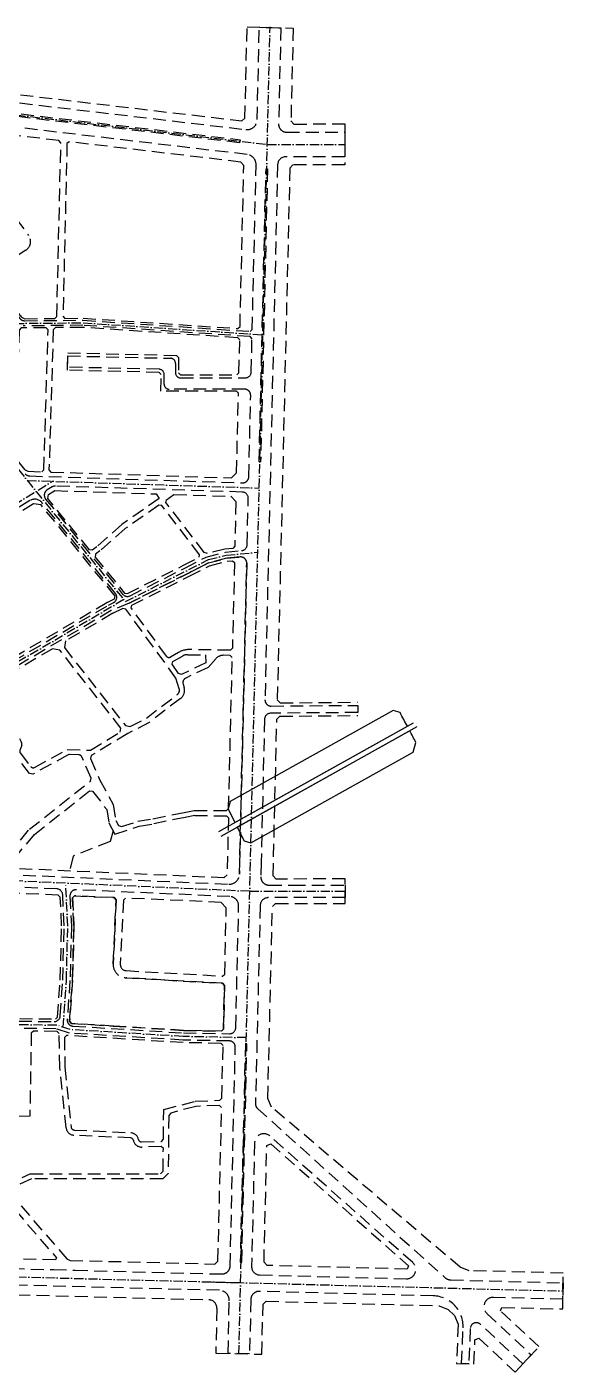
# Model space of a CAD drawing. Header units: metres. Extents: x 566631 to 571358, y 2062953 to 2068466.
# Drawn here: x 570737 to 571261, y 2065813 to 2067127 of the extents above; entities that cross this region are included whole.
import ezdxf

# ---------------------------------------------------------------- set-up
doc = ezdxf.new("R2010")
doc.units = ezdxf.units.M
doc.linetypes.add('ACAD_ISO10W100', pattern=[18.5, 12, -3, 0.5, -3])
doc.linetypes.add('HIDDEN', pattern=[0.375, 0.25, -0.125])
for name, color, linetype in [('LogDg phu', 7, 'CONTINUOUS'), ('thuadat', 6, 'CONTINUOUS'), ('TimDg', 222, 'CONTINUOUS'), ('ViaHeS', 32, 'CONTINUOUS'), ('ViaHeSphu', 32, 'CONTINUOUS')]:
    doc.layers.add(name, color=color, linetype=linetype)

msp = doc.modelspace()

# ---------------------------------------------------------------- linework, layer by layer
at = {"layer": 'LogDg phu', "linetype": 'HIDDEN', "ltscale": 50}
for points in [[(570562.326, 2067072.184), (570950.913, 2067026.445, 0.44189105), (570962.079, 2067036.141), (570964.209, 2067126.391), (570985.203, 2067125.895), (570982.989, 2067032.077, 0.42128484), (570990.99, 2067023.888), (571047.639, 2067023.915), (571047.65, 2066999.915), (570990.038, 2066999.888, 0.40717746), (570982.044, 2066992.077), (570969.713, 2066469.738, 0.42362), (570975.762, 2066463.597), (571060.283, 2066464.307), (571060.341, 2066457.308), (570975.213, 2066456.592, 0.40486927), (570969.265, 2066450.734), (570965.968, 2066311.089), (570965.634, 2066296.927, 0.42128484), (570973.635, 2066288.738), (570996.711, 2066288.749), (571047.991, 2066288.773), (571047.997, 2066276.578), (570972.943, 2066276.542, 0.40647754), (570964.968, 2066268.731), (570960.404, 2066075.376, 0.21851078), (570962.383, 2066070.779), (571145.505, 2065905.616, 0.17887708), (571151.3, 2065903.302), (571260.985, 2065900.465), (571260.841, 2065884.463), (571192.889, 2065886.221, 0.69021901), (571186.516, 2065870.645), (571229.925, 2065830.129), (571221.737, 2065821.356), (571180.406, 2065859.933, 0.6406716), (571170.317, 2065855.802), (571168.849, 2065821.336), (571161.856, 2065821.634), (571163.339, 2065856.474, 0.41911505), (571134.142, 2065887.741), (570964.098, 2065892.139, 0.41487524), (570955.894, 2065884.331), (570954.636, 2065831.043), (570933.642, 2065831.539), (570934.854, 2065882.915, 0.41355219), (570925.116, 2065893.148), (569955.051, 2065918.24, 0.41599189)], [(570735.261, 2066690.498, 0.21774163), (570739.728, 2066688.278), (570947.652, 2066681.525, 0.41681136), (570953.846, 2066687.381), (570955.722, 2066766.86, 0.42128484), (570949.721, 2066773.001), (570876.097, 2066772.966, -0.416483), (570871.095, 2066778.002), (570871.163, 2066787.377, 0.40963381), (570866.278, 2066792.412), (570776.65, 2066794.467), (570776.902, 2066805.464), (570877.387, 2066803.16, -0.40737528), (570882.272, 2066798.164), (570882.277, 2066788.969, 0.41421356), (570887.279, 2066783.972), (570950.269, 2066784.002, 0.40717746), (570956.265, 2066789.86), (570957.029, 2066822.253), (570955.081, 2066824.386), (570791.689, 2066835.327), (570733.336, 2066834.762, 0.40049515)], [(570836.878, 2066564.04), (570894.212, 2066593.017), (570914.381, 2066603.477), (570932.121, 2066607.93), (570945.295, 2066609.169, -0.44903033), (570951.855, 2066603.054), (570944.686, 2066299.399)]]:
    msp.add_lwpolyline(points, format="xyb", dxfattribs=at)
for points in [[(570563.668, 2067061.454), (570945.306, 2067016.533), (570944.955, 2067013.553), (570563.317, 2067058.474), (570563.668, 2067061.454)], [(570972.197, 2066988.05), (570965.443, 2066701.974), (570963.944, 2066702.01), (570970.697, 2066988.085), (570972.197, 2066988.05)], [(570914.381, 2066603.477), (570932.121, 2066607.93), (570945.295, 2066609.169)]]:
    msp.add_lwpolyline(points, dxfattribs=at)
for points in [[(570961.036, 2066991.96, 0.38706735), (570952.208, 2067002.127), (570564.287, 2067047.788, 0.44226049), (570557.587, 2067041.963), (570557.496, 2067037.906, 0.1960962), (570559.114, 2067033.672), (570665.708, 2066919.752), (570730.255, 2066841.946, 0.22571167), (570734.931, 2066839.777), (570791.832, 2066840.329), (570955.199, 2066829.39), (570957.242, 2066831.255)], [(570953.35, 2066666.386, 0.41162053), (570947.546, 2066672.524), (570765.004, 2066678.452, 0.14695327), (570761.667, 2066677.567), (570756.852, 2066674.607, 0.45280135), (570755.332, 2066665.717), (570830.576, 2066572.879, 0.35307902), (570837.944, 2066571.302), (570891.478, 2066598.358), (570912.241, 2066609.126), (570931.103, 2066613.861), (570946.846, 2066615.341, 0.38023336), (570952.283, 2066621.173)], [(570816.62, 2066562.111), (570821.477, 2066564.466, 0.48322405), (570823.521, 2066573.643), (570751.708, 2066662.249, 0.37665071), (570740.002, 2066664.249), (570727.434, 2066656.524), (570721.888, 2066646.382), (570707.366, 2066637.544), (570696.138, 2066637.285), (570620.049, 2066590.512, 0.39158869), (570616.752, 2066578.742), (570666.675, 2066481.261, 0.43145089), (570675.058, 2066478.825)], [(570951.855, 2066603.054, 0.44903033), (570945.295, 2066609.169), (570932.121, 2066607.93), (570914.381, 2066603.477), (570894.212, 2066593.017), (570836.878, 2066564.04), (570819.454, 2066556.818), (570704.352, 2066489.098), (570580.712, 2066416.355, 0.47600712), (570579.549, 2066408.681), (570636.463, 2066346.11, -0.20888845), (570637.746, 2066342.318), (570634.81, 2066308.117, 0.42638279), (570639.57, 2066302.694), (570934.247, 2066289.645, 0.42027524), (570944.686, 2066299.399)], [(570773.449, 2066249.091), (570772.016, 2066279.36, 0.38764822), (570766.288, 2066285.071), (570640.194, 2066290.654), (570623.209, 2066291.407), (570552.022, 2066294.559, 0.40995484), (570541.597, 2066285.157), (570534.405, 2066163.029, 0.42601342), (570540.283, 2066156.677), (570615.583, 2066155.269), (570635.647, 2066157.264), (570763.584, 2066155.539, 0.39770009), (570769.65, 2066161.117), (570772.103, 2066195.994)], [(570943.954, 2066268.38, 0.40817776), (570935.355, 2066277.584), (570785.35, 2066284.227, 0.44128747), (570779.091, 2066277.949), (570780.453, 2066249.168), (570779.096, 2066195.66), (570776.414, 2066157.511, 0.41681639), (570782.032, 2066151.101), (570890.028, 2066144.471), (570935.04, 2066143.647, 0.41266115), (570941.148, 2066149.505)], [(570940.699, 2066130.51, 0.41576768), (570934.811, 2066136.65), (570889.75, 2066137.475), (570778.595, 2066144.299), (570765.625, 2066148.51), (570635.947, 2066150.259), (570615.865, 2066148.262), (570540.02, 2066149.681, 0.40164482), (570533.92, 2066144.052), (570532.114, 2066114.865, 0.19901869), (570533.607, 2066110.52), (570658.927, 2065968.785, -0.18466698), (570660.432, 2065964.772), (570660.156, 2065921.892, 0.40853412), (570666.001, 2065915.855), (570763.165, 2065913.342), (570784.115, 2065912.8), (570927.452, 2065909.092, 0.41487524), (570935.657, 2065916.901)], [(570974.467, 2066043.775, 0.6381153), (570959.504, 2066037.249), (570956.649, 2065916.322, 0.41355219), (570964.44, 2065908.136), (571107.878, 2065904.425, 0.69994178), (571114.077, 2065920.161)]]:
    msp.add_lwpolyline(points, format="xyb", close=True, dxfattribs=at)
msp.add_lwpolyline([(570946.995, 2065920.494), (570952.034, 2066133.95), (570952.034, 2066133.95), (570950.534, 2066133.985), (570945.495, 2065920.529)], close=True, dxfattribs=at)
at = {"layer": 'thuadat'}
for p, q in [((570924.615, 2066341.184), (571114.926, 2066447.377)), ((570926.854, 2066336.707), (571118.413, 2066443.596))]:
    msp.add_line(p, q, dxfattribs=at)
for points in [[(571108.838, 2066443.979, 0.00188657), (571101.727, 2066457.189), (571094.969, 2066459.143), (570935.76, 2066370.306), (570933.631, 2066363.398), (570940.35, 2066349.964)], [(571114.357, 2066418.43), (571117.242, 2066428.052, 0.0016357), (571111.186, 2066439.564), (570942.589, 2066345.487), (570949.399, 2066331.871), (570955.959, 2066329.911), (570961.788, 2066333.297)]]:
    msp.add_lwpolyline(points, format="xyb", close=True, dxfattribs=at)
at = {"layer": 'TimDg', "linetype": 'ACAD_ISO10W100', "ltscale": 0.75}
for p, q in [((569996.533, 2067126.699), (570972.009, 2067011.879)), ((570944.126, 2065830.749), (570974.719, 2067126.685)), ((570972.009, 2067011.879), (571047.644, 2067011.915)), ((570725.203, 2066837.183), (570791.665, 2066837.827)), ((570791.856, 2066837.822), (570967.622, 2066826.052)), ((570711.073, 2066716.356), (570833.274, 2066565.58)), ((570440.838, 2066485.63), (570761.998, 2066683.052)), ((570737.418, 2066683.851), (570964.091, 2066676.489)), ((570831.688, 2066567.536), (570532.906, 2066391.54)), ((570954.796, 2066282.729), (570466.996, 2066304.33)), ((570776.947, 2066249.22), (570774.984, 2066290.691)), ((570954.796, 2066282.729), (571047.994, 2066282.773)), ((570775.6, 2066195.861), (570776.949, 2066249.039)), ((570772.377, 2066149.998), (570775.597, 2066195.794)), ((570766.202, 2066152.003), (570635.797, 2066153.762)), ((570779.253, 2066147.765), (570766.202, 2066152.003)), ((570889.964, 2066140.969), (570779.253, 2066147.765)), ((570951.423, 2066139.847), (570889.814, 2066140.975)), ((569937.154, 2065926.706), (570945.775, 2065900.616)), ((570912.752, 2065901.47), (571260.913, 2065892.464))]:
    msp.add_line(p, q, dxfattribs=at)
msp.add_lwpolyline([(570833.274, 2066565.58), (570914.372, 2066606.567), (570931.612, 2066610.895), (570962.612, 2066613.811)], dxfattribs=at)
at = {"layer": 'ViaHeS'}
for points in [[(571108.838, 2066443.979, 0.00188657), (571101.727, 2066457.189), (571094.969, 2066459.143), (570935.76, 2066370.306), (570933.631, 2066363.398), (570940.35, 2066349.964)], [(570942.589, 2066345.487), (570949.399, 2066331.871), (570955.959, 2066329.911), (570961.788, 2066333.297), (571114.357, 2066418.43), (571117.242, 2066428.052, 0.0016357), (571111.186, 2066439.564)]]:
    msp.add_lwpolyline(points, format="xyb", dxfattribs=at)
at = {"layer": 'ViaHeSphu', "linetype": 'HIDDEN', "ltscale": 50}
for points in [[(570563.161, 2067080.141), (570947.06, 2067034.954), (570950.11, 2067037.602), (570952.213, 2067126.674), (570997.2, 2067125.612), (570995.058, 2067034.889), (570997.988, 2067031.892), (571047.635, 2067031.915), (571047.654, 2066991.915), (570997.043, 2066991.891), (570993.973, 2066988.891), (570981.715, 2066469.646), (570984.644, 2066466.672), (571060.257, 2066467.307)], [(570776.971, 2066808.463), (570883.269, 2066806.026), (570885.27, 2066803.98), (570885.277, 2066788.971), (570887.278, 2066786.972), (570942.194, 2066786.998), (570944.241, 2066788.998), (570944.998, 2066821.054), (570943.05, 2066823.187), (570791.632, 2066833.327), (570764.851, 2066833.067), (570762.79, 2066831.049), (570758.604, 2066694.168), (570760.542, 2066692.104), (570936.817, 2066686.38), (570941.933, 2066691.216), (570943.769, 2066768.999), (570941.816, 2066770.998), (570868.044, 2066770.962), (570868.163, 2066787.368), (570866.178, 2066789.414), (570776.581, 2066791.468), (570776.971, 2066808.463)], [(570863.302, 2066670.758), (570866.224, 2066666.132), (570829.904, 2066640.796), (570805.224, 2066619.136), (570800.939, 2066615.798), (570798.102, 2066616.123), (570757.493, 2066666.227), (570758.16, 2066670.129), (570764.408, 2066673.969), (570863.302, 2066670.758)], [(570880.779, 2066670.19), (570936.393, 2066668.384), (570941.272, 2066663.223), (570940.245, 2066619.729), (570938.207, 2066617.542), (570930.595, 2066616.826), (570913.545, 2066612.546), (570910.386, 2066613.644), (570872.959, 2066662.299), (570873.38, 2066665.028), (570880.779, 2066670.19)], [(570865.995, 2066659.876), (570832.993, 2066636.854), (570808.412, 2066615.282), (570804.088, 2066611.913), (570803.77, 2066609.13), (570832.258, 2066573.98), (570835.345, 2066573.35), (570890.111, 2066601.028), (570905.257, 2066608.883), (570905.813, 2066611.389), (570868.854, 2066659.435), (570865.995, 2066659.876)], [(570828.173, 2066438.067), (570828.892, 2066441.979)], [(570901.059, 2066356.606), (570932.032, 2066356.563), (570933.985, 2066354.56), (570932.667, 2066298.723), (570929.599, 2066295.856), (570722.005, 2066305.049), (570720.869, 2066306.942), (570724.5, 2066314.547), (570744.371, 2066338.216), (570798.247, 2066380.738), (570801.056, 2066380.408), (570815.032, 2066362.7), (570817.205, 2066349.553), (570823.103, 2066338.68), (570846.744, 2066346.199), (570861.063, 2066348.646)], [(570890.671, 2066359.799), (570900.615, 2066361.599)], [(570860.142, 2066353.561), (570890.66, 2066359.797)], [(570891.616, 2066354.889), (570861.079, 2066348.649)], [(570901.149, 2066356.614), (570891.605, 2066354.887)], [(570821.403, 2066341.814), (570818.384, 2066331.31), (570782.138, 2066317.07), (570778.943, 2066302.528)], [(570770.953, 2066248.937), (570769.629, 2066276.923), (570767.536, 2066279.009), (570714.181, 2066281.372), (570711.136, 2066278.505), (570709.237, 2066160.772), (570711.204, 2066158.745), (570764.925, 2066158.021), (570767.065, 2066159.989), (570769.612, 2066196.215)], [(570769.602, 2066196.013), (570770.95, 2066249.191)], [(570781.598, 2066195.709), (570782.951, 2066249.068)], [(570693.952, 2066009.124), (570700.886, 2065999.916), (570765.878, 2065924.99), (570764.844, 2065922.802), (570665.178, 2065925.38), (570663.192, 2065927.432), (570663.435, 2065965.194), (570661.467, 2065970.442), (570597.218, 2066043.106), (570597.472, 2066047.348), (570633.536, 2066079.447), (570636.301, 2066079.232), (570693.952, 2066009.124)], [(571108.697, 2065913.907), (570971.68, 2065917.452), (570968.752, 2065920.528), (570971.446, 2066034.655), (570975.307, 2066036.339), (571109.953, 2065917.093), (571108.697, 2065913.907)]]:
    msp.add_lwpolyline(points, dxfattribs=at)
for points in [[(570738.629, 2066923.147, -0.43297133), (570736.118, 2066908.78), (570700.609, 2066885.484), (570700.016, 2066881.53), (570731.732, 2066843.298), (570735.009, 2066841.778), (570764.217, 2066842.061), (570766.264, 2066844.08), (570770.189, 2067013.492), (570768.249, 2067015.725), (570729.107, 2067020.332), (570726.009, 2067017.685), (570723.273, 2066948.5), (570726.438, 2066939.376), (570738.629, 2066923.147)], [(570815.42, 2066564.864), (570822.697, 2066568.391), (570823.237, 2066570.817), (570751.02, 2066659.92), (570743.613, 2066661.186), (570622.264, 2066586.591), (570620.284, 2066579.523), (570668.948, 2066484.502), (570675.537, 2066482.587), (570814.994, 2066564.636, -0.02011665), (570815.42, 2066564.864)], [(570895.4, 2066518.742, 0.12869577), (570885.129, 2066515.987), (570877.216, 2066511.478, -0.3824943), (570873.302, 2066512.322), (570839.04, 2066559.559), (570839.65, 2066562.08), (570895.579, 2066590.347), (570915.451, 2066600.652), (570932.629, 2066604.964), (570937.922, 2066605.462), (570939.866, 2066603.65), (570937.891, 2066520.004), (570935.844, 2066518.039), (570895.337, 2066518.744)], [(570820.871, 2066554.171), (570774.905, 2066527.126), (570773.676, 2066520.653), (570833.293, 2066444.469), (570837.799, 2066443.499), (570853.773, 2066451.873), (570884.112, 2066474.948, 0.31351747), (570885.869, 2066480.38), (570882.685, 2066490.872), (570833.809, 2066558.254), (570830.835, 2066559), (570820.763, 2066554.118)], [(570776.456, 2066421.282), (570799.152, 2066420.555), (570828.173, 2066438.067), (570828.892, 2066441.979), (570769.329, 2066518.096), (570761.938, 2066519.498), (570703.116, 2066484.89), (570702.387, 2066482.141), (570721.552, 2066448.705), (570731.839, 2066427.866, -0.19997947), (570731.986, 2066425.563), (570730.188, 2066420.33, 0.2526136), (570730.653, 2066417.518), (570740.725, 2066404.507, 0.36827226), (570744.534, 2066403.71), (570776.967, 2066421.404)], [(570900.704, 2066361.607), (570932.15, 2066361.563), (570934.198, 2066363.559), (570937.678, 2066511.007), (570935.726, 2066513.041), (570929.318, 2066513.152, 0.21823294), (570921.684, 2066509.813), (570914.153, 2066501.376), (570892.323, 2066490.974, 0.37094006), (570889.69, 2066485.008), (570890.654, 2066481.832, -0.31351747), (570887.139, 2066470.968), (570856.466, 2066447.639), (570835.501, 2066436.649), (570799.926, 2066415.183), (570799.023, 2066412.321), (570808.081, 2066391.868), (570821.32, 2066367.583), (570823.92, 2066351.856), (570826.514, 2066347.073), (570829.373, 2066345.921), (570845.56, 2066351.069), (570860.157, 2066353.564)], [(569959.301, 2065908.627), (570914.89, 2065883.909, -0.41355219), (570922.681, 2065875.723), (570921.645, 2065831.822), (570966.632, 2065830.76), (570967.784, 2065879.54), (570970.854, 2065882.461), (571139.974, 2065878.087), (571148.627, 2065874.546), (571155.049, 2065868.552), (571158.491, 2065860.145), (571156.86, 2065821.847), (571173.845, 2065821.123), (571174.856, 2065844.871), (571178.724, 2065846.455), (571214.232, 2065813.315), (571237.431, 2065838.171), (571199.878, 2065873.22), (571201.221, 2065876.502), (571260.755, 2065874.962), (571261.07, 2065909.966), (571169.207, 2065912.342), (571160.397, 2065915.707), (570976.217, 2066072.065), (570972.523, 2066080.299), (570976.948, 2066267.74), (570980.019, 2066270.741), (571048, 2066270.773), (571047.988, 2066294.773), (570980.586, 2066294.741), (570977.656, 2066297.739), (570981.266, 2066450.644), (570984.337, 2066453.669), (571060.367, 2066454.308)], [(570687.287, 2066388.154), (570639.799, 2066334.723), (570638.3, 2066331.235), (570636.549, 2066310.834), (570638.376, 2066308.753), (570710.412, 2066305.563), (570713.272, 2066307.279), (570718.567, 2066318.366), (570739.471, 2066343.267), (570799.017, 2066390.263), (570799.777, 2066393.331), (570790.567, 2066414.129, 0.28806572), (570787.92, 2066415.912), (570778.744, 2066416.206, 0.13364682), (570777.211, 2066415.841), (570742.7, 2066397.014), (570739.72, 2066397.638), (570727.703, 2066413.16, 0.29344057), (570724.648, 2066414.245), (570719.48, 2066413.037, 0.10912397), (570718.314, 2066412.477), (570687.418, 2066388.277)], [(570782.948, 2066249.322), (570781.667, 2066276.39), (570783.571, 2066278.299), (570822.408, 2066276.58), (570824.311, 2066274.493), (570821.336, 2066211.913, 0.41150265), (570833.583, 2066198.316), (570928.17, 2066192.941), (570930.12, 2066190.828), (570929.115, 2066148.257), (570927.068, 2066146.294), (570890.128, 2066146.97), (570821.378, 2066151.19), (570780.657, 2066153.69), (570778.801, 2066155.808), (570781.582, 2066195.373)], [(570828.328, 2066211.58, 0.41150265), (570833.98, 2066205.305), (570928.336, 2066199.943), (570930.38, 2066201.829), (570931.912, 2066266.727), (570927.035, 2066271.946), (570833.397, 2066276.093), (570831.304, 2066274.184), (570828.328, 2066211.58)], [(570699.461, 2066013.445), (570712.291, 2065996.409), (570715.317, 2065995.632), (570740.353, 2066006.907), (570867.668, 2066006.968), (570870.189, 2066009.469), (570870.382, 2066031.646), (570868.4, 2066033.592), (570849.195, 2066033.069, -0.36533866), (570841.132, 2066039.501, 0.34367887), (570838.339, 2066041.911), (570782.891, 2066044.672, -0.36957803), (570775.333, 2066051.823), (570769.137, 2066110.611), (570768.561, 2066143.971), (570766.527, 2066145.998), (570743.343, 2066146.311), (570741.308, 2066144.338), (570739.898, 2066063.11), (570673.304, 2066062.574), (570666.967, 2066056.09), (570666.84, 2066053.115), (570699.462, 2066013.445)], [(570838.588, 2066046.904, -0.34367887), (570846.035, 2066040.479, 0.36533866), (570849.059, 2066038.067), (570868.444, 2066038.595), (570870.46, 2066040.649), (570870.712, 2066069.608), (570901.47, 2066077.747), (570925.477, 2066078.722), (570927.523, 2066080.802), (570928.737, 2066132.261), (570926.785, 2066134.297), (570889.65, 2066134.976), (570775.59, 2066141.979), (570773.629, 2066140.102), (570774.132, 2066110.916), (570780.305, 2066052.347, 0.36957803), (570783.139, 2066049.665), (570838.588, 2066046.904)]]:
    msp.add_lwpolyline(points, format="xyb", dxfattribs=at)
for points in [[(570778.207, 2067014.553), (570776.174, 2067012.787), (570772.267, 2066844.139), (570774.22, 2066842.158), (570791.889, 2066842.33), (570943.262, 2066832.193), (570945.305, 2066834.059), (570949.02, 2066991.439), (570946.112, 2066994.789)], [(570753.607, 2066694.331), (570757.786, 2066831), (570755.847, 2066832.98), (570731.54, 2066832.744), (570729.465, 2066830.726), (570724.935, 2066709.561), (570726.711, 2066704.232), (570734.626, 2066694.459), (570737.884, 2066692.84), (570751.547, 2066692.396)], [(570769.605, 2066196.114), (570770.947, 2066249.064), (570769.629, 2066276.923), (570767.536, 2066279.009), (570714.181, 2066281.372), (570711.136, 2066278.505), (570709.237, 2066160.772), (570711.204, 2066158.745), (570764.925, 2066158.021), (570767.065, 2066159.989)], [(570875.171, 2066007.368), (570869.728, 2066001.969), (570741.428, 2066001.908), (570719.52, 2065992.041), (570719.006, 2065989.709), (570776.012, 2065923.99), (570779.322, 2065922.427), (570920.697, 2065918.77), (570923.766, 2065921.692), (570927.31, 2066071.795), (570925.359, 2066073.713), (570902.22, 2066072.774), (570877.612, 2066066.262), (570875.661, 2066063.751)]]:
    msp.add_lwpolyline(points, close=True, dxfattribs=at)
for points in [[(570894.151, 2066513.764), (570911.441, 2066513.463), (570911.996, 2066505.887), (570888.263, 2066494.578), (570885.314, 2066495.359), (570878.986, 2066504.438), (570879.58, 2066507.069), (570889.026, 2066512.453, -0.13466185)], [(570930.12, 2066190.828), (570928.17, 2066192.941), (570833.583, 2066198.316, -0.41150265), (570821.336, 2066211.913), (570824.311, 2066274.493), (570822.408, 2066276.58), (570783.571, 2066278.299), (570781.667, 2066276.39), (570782.954, 2066249.195), (570781.594, 2066195.541), (570778.801, 2066155.808), (570780.657, 2066153.69), (570821.378, 2066151.19), (570890.128, 2066146.97), (570927.068, 2066146.294), (570929.115, 2066148.257)], [(570931.912, 2066266.727), (570927.035, 2066271.946), (570833.397, 2066276.093), (570831.304, 2066274.184), (570828.328, 2066211.58, 0.41150265), (570833.98, 2066205.305), (570928.336, 2066199.943), (570930.38, 2066201.829)]]:
    msp.add_lwpolyline(points, format="xyb", close=True, dxfattribs=at)

doc.saveas('drawing.dxf')
